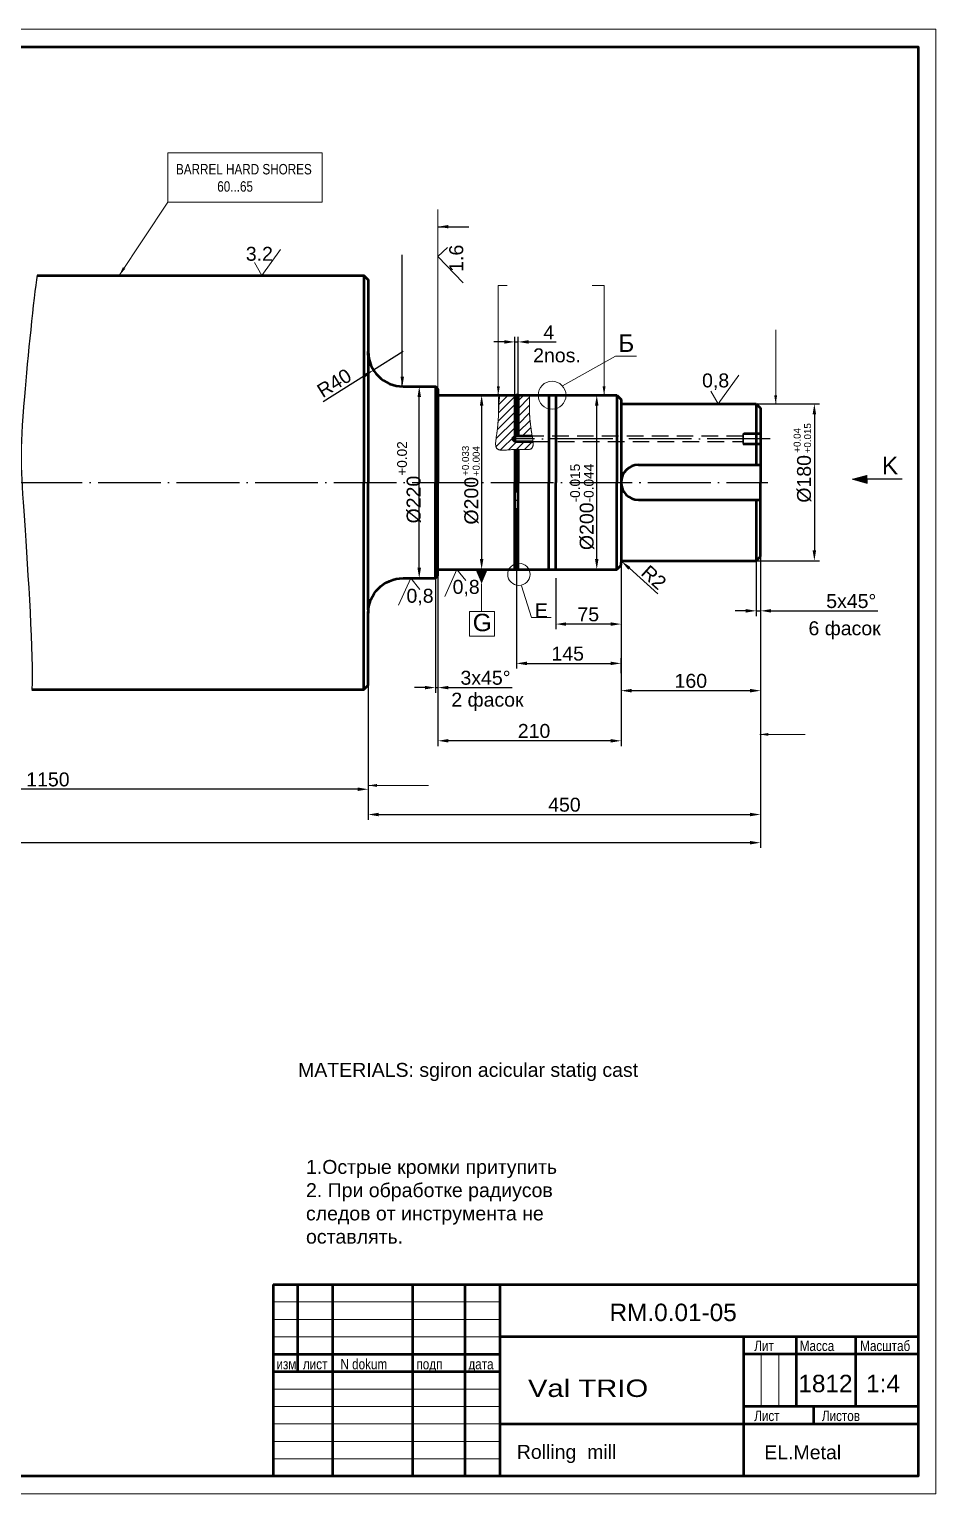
# Model space of a CAD drawing. Header units: millimetres. Extents: x -954 to 34898, y -2134 to 12006.
# Drawn here: x 18038 to 19078, y 483 to 2163 of the extents above; entities that cross this region are included whole.
import ezdxf

# ---------------------------------------------------------------- set-up
doc = ezdxf.new("R2010")
doc.units = ezdxf.units.MM
doc.header["$LTSCALE"] = 3
doc.linetypes.add('ACAD_ISO04W100', pattern=[30, 24, -3, 0, -3])
doc.linetypes.add('DASHED2', pattern=[9.525, 6.35, -3.175])
for name, color, linetype, lineweight in [('контурная', 7, 'Continuous', 50), ('невидимые', 7, 'DASHED2', 25), ('осевые', 1, 'ACAD_ISO04W100', 25), ('размерные', 7, 'Continuous', 25), ('тонкая', 7, 'Continuous', 20), ('тонкий', 7, 'Continuous', 20)]:
    doc.layers.add(name, color=color, linetype=linetype, lineweight=lineweight)
doc.styles.add('s2v4', font='arial.ttf', dxfattribs={"height": 8})
doc.styles.add('s3v4', font='arial.ttf', dxfattribs={"width": 0.8, "height": 12})
doc.styles.add('s4v4', font='arial.ttf', dxfattribs={"height": 16})
doc.styles.add('s5v4', font='arial.ttf', dxfattribs={"height": 20})
doc.styles.add('s7v4', font='arial.ttf', dxfattribs={"width": 1.2, "height": 28})
doc.styles.get("Standard").update_dxf_attribs({"font": 'arial.ttf'})
doc.dimstyles.new('s3v4', dxfattribs={"dimtxt": 12, "dimasz": 10, "dimexe": 6, "dimexo": 0, "dimgap": 3, "dimtad": 1, "dimtxsty": 's3v4', "dimcen": 2, "dimclrd": 256, "dimclre": 256, "dimclrt": 256, "dimadec": 0, "dimazin": 0, "dimtfac": 1, "dimtmove": 0, "dimatfit": 3, "dimfxl": 1, "dimlwd": -1, "dimlwe": -1, "dimarcsym": 0})
doc.dimstyles.new('s4v4', dxfattribs={"dimtxt": 16, "dimasz": 12, "dimexe": 6, "dimexo": 0, "dimgap": 3, "dimtad": 1, "dimtxsty": 'Standard', "dimcen": 2.5, "dimadec": 0, "dimazin": 0, "dimtfac": 1, "dimtmove": 0, "dimatfit": 3, "dimfxl": 1, "dimarcsym": 0})

# ---------------------------------------------------------------- blocks, each defined once
blk = doc.blocks.new('*D1406')
at = {"layer": 'Defpoints', "color": 0, "transparency": 16777216}
for p in [(17753.2, 1413.5), (18427.2, 1413.5), (17753.2, 1290.8)]:
    blk.add_point(p, dxfattribs=at)
at = {"layer": 'размерные', "color": 0, "lineweight": -2, "transparency": 16777216}
for p, q in [((17753.2, 1413.5), (17753.2, 1284.8)), ((18427.2, 1413.5), (18427.2, 1284.8)), ((18415.2, 1290.8), (17765.2, 1290.8))]:
    blk.add_line(p, q, dxfattribs=at)
at = {"layer": 'размерные', "color": 0, "transparency": 16777216}
for points in [[(17765.2, 1292.8), (17765.2, 1288.8), (17753.2, 1290.8)], [(18415.2, 1292.8), (18415.2, 1288.8), (18427.2, 1290.8)]]:
    blk.add_solid(points, dxfattribs=at)
at = {"layer": 'размерные', "color": 0, "transparency": 16777216, "insert": (18059.8, 1302), "char_height": 16, "attachment_point": 5}
blk.add_mtext('1150', dxfattribs=at)
blk = doc.blocks.new('*D1407')
at = {"layer": 'Defpoints', "color": 0, "transparency": 16777216}
for p in [(17303.2, 1557.9), (18877.2, 1489.5), (17303.2, 1229.5)]:
    blk.add_point(p, dxfattribs=at)
at = {"layer": 'размерные', "color": 0, "lineweight": -2, "transparency": 16777216}
for p, q in [((17303.2, 1557.9), (17303.2, 1223.5)), ((18877.2, 1489.5), (18877.2, 1223.5)), ((18865.2, 1229.5), (17315.2, 1229.5))]:
    blk.add_line(p, q, dxfattribs=at)
at = {"layer": 'размерные', "color": 0, "transparency": 16777216}
for points in [[(17315.2, 1231.5), (17315.2, 1227.5), (17303.2, 1229.5)], [(18865.2, 1231.5), (18865.2, 1227.5), (18877.2, 1229.5)]]:
    blk.add_solid(points, dxfattribs=at)
at = {"layer": 'размерные', "color": 0, "transparency": 16777216, "insert": (17961.8, 1240.6), "char_height": 16, "attachment_point": 5}
blk.add_mtext('2050', dxfattribs=at)
blk = doc.blocks.new('*D1408')
at = {"layer": 'Defpoints', "color": 0, "transparency": 16777216}
for p in [(18574.7, 1742.9), (18557.3, 1542.9), (18579.4, 1542.9)]:
    blk.add_point(p, dxfattribs=at)
at = {"layer": 'размерные', "color": 0, "lineweight": -2, "transparency": 16777216}
for p, q in [((18574.7, 1742.9), (18551.3, 1742.9)), ((18557.3, 1730.9), (18557.3, 1554.9)), ((18579.4, 1542.9), (18551.3, 1542.9))]:
    blk.add_line(p, q, dxfattribs=at)
at = {"layer": 'размерные', "color": 0, "transparency": 16777216}
for points in [[(18555.3, 1730.9), (18559.3, 1730.9), (18557.3, 1742.9)], [(18555.3, 1554.9), (18559.3, 1554.9), (18557.3, 1542.9)]]:
    blk.add_solid(points, dxfattribs=at)
at = {"layer": 'размерные', "color": 0, "transparency": 16777216, "insert": (18545.7, 1621.8), "char_height": 16, "attachment_point": 5, "rotation": 90}
blk.add_mtext('%%c200', dxfattribs=at)
blk = doc.blocks.new('*D1417')
at = {"layer": 'Defpoints', "color": 0, "transparency": 16777216}
for p in [(18599.2, 1804), (18595.2, 1742.9), (18599.2, 1742.9)]:
    blk.add_point(p, dxfattribs=at)
at = {"layer": 'размерные', "color": 0, "lineweight": -2, "transparency": 16777216}
for p, q in [((18583.2, 1804), (18571.2, 1804)), ((18595.2, 1742.9), (18595.2, 1810)), ((18595.2, 1804), (18599.2, 1804)), ((18599.2, 1742.9), (18599.2, 1810)), ((18611.2, 1804), (18642.8, 1804))]:
    blk.add_line(p, q, dxfattribs=at)
at = {"layer": 'размерные', "color": 0, "transparency": 16777216}
for points in [[(18583.2, 1806), (18583.2, 1802), (18595.2, 1804)], [(18611.2, 1806), (18611.2, 1802), (18599.2, 1804)]]:
    blk.add_solid(points, dxfattribs=at)
at = {"layer": 'размерные', "color": 0, "transparency": 16777216, "insert": (18634.3, 1815), "char_height": 16, "attachment_point": 5}
blk.add_mtext('4', dxfattribs=at)
blk = doc.blocks.new('*D1409')
at = {"layer": 'Defpoints', "color": 0, "transparency": 16777216}
for p in [(18867.7, 1732.9), (18859.2, 1552.9), (18938.9, 1552.9)]:
    blk.add_point(p, dxfattribs=at)
at = {"layer": 'размерные', "color": 0, "lineweight": -2, "transparency": 16777216}
for p, q in [((18867.7, 1732.9), (18944.9, 1732.9)), ((18938.9, 1720.9), (18938.9, 1564.9)), ((18859.2, 1552.9), (18944.9, 1552.9))]:
    blk.add_line(p, q, dxfattribs=at)
at = {"layer": 'размерные', "color": 0, "transparency": 16777216}
for points in [[(18936.9, 1720.9), (18940.9, 1720.9), (18938.9, 1732.9)], [(18936.9, 1564.9), (18940.9, 1564.9), (18938.9, 1552.9)]]:
    blk.add_solid(points, dxfattribs=at)
at = {"layer": 'размерные', "color": 0, "transparency": 16777216, "insert": (18927.3, 1646.9), "char_height": 16, "attachment_point": 5, "rotation": 90}
blk.add_mtext('%%c180', dxfattribs=at)
blk = doc.blocks.new('*D1418')
at = {"layer": 'Defpoints', "color": 0, "transparency": 16777216}
for p in [(18872.2, 1551.7), (18877.2, 1557.9), (18877.2, 1495.5)]:
    blk.add_point(p, dxfattribs=at)
at = {"layer": 'размерные', "color": 0, "lineweight": -2, "transparency": 16777216}
for p, q in [((18872.2, 1551.7), (18872.2, 1489.5)), ((18877.2, 1557.9), (18877.2, 1489.5)), ((18860.2, 1495.5), (18848.2, 1495.5)), ((18872.2, 1495.5), (18877.2, 1495.5)), ((18889.2, 1495.5), (19011.7, 1495.5))]:
    blk.add_line(p, q, dxfattribs=at)
at = {"layer": 'размерные', "color": 0, "transparency": 16777216}
for points in [[(18860.2, 1497.5), (18860.2, 1493.5), (18872.2, 1495.5)], [(18889.2, 1497.5), (18889.2, 1493.5), (18877.2, 1495.5)]]:
    blk.add_solid(points, dxfattribs=at)
at = {"layer": 'размерные', "color": 0, "transparency": 16777216, "insert": (18981.2, 1506.6), "char_height": 16, "attachment_point": 5}
blk.add_mtext('5x45°', dxfattribs=at)
blk = doc.blocks.new('*D1410')
at = {"layer": 'Defpoints', "color": 0, "transparency": 16777216}
for p in [(18717.2, 1547.9), (18642.2, 1532.9), (18642.2, 1480.3)]:
    blk.add_point(p, dxfattribs=at)
at = {"layer": 'размерные', "color": 0, "lineweight": -2, "transparency": 16777216}
for p, q in [((18717.2, 1547.9), (18717.2, 1474.3)), ((18642.2, 1532.9), (18642.2, 1474.3)), ((18705.2, 1480.3), (18654.2, 1480.3))]:
    blk.add_line(p, q, dxfattribs=at)
at = {"layer": 'размерные', "color": 0, "transparency": 16777216}
for points in [[(18654.2, 1482.3), (18654.2, 1478.3), (18642.2, 1480.3)], [(18705.2, 1482.3), (18705.2, 1478.3), (18717.2, 1480.3)]]:
    blk.add_solid(points, dxfattribs=at)
at = {"layer": 'размерные', "color": 0, "transparency": 16777216, "insert": (18679.6, 1491.4), "char_height": 16, "attachment_point": 5}
blk.add_mtext('75', dxfattribs=at)
blk = doc.blocks.new('*D1411')
at = {"layer": 'Defpoints', "color": 0, "transparency": 16777216}
for p in [(18717.2, 1476.8), (18877.2, 1457.2), (18717.2, 1403.9)]:
    blk.add_point(p, dxfattribs=at)
at = {"layer": 'размерные', "color": 0, "lineweight": -2, "transparency": 16777216}
for p, q in [((18717.2, 1476.8), (18717.2, 1397.9)), ((18877.2, 1457.2), (18877.2, 1397.9)), ((18865.2, 1403.9), (18729.2, 1403.9))]:
    blk.add_line(p, q, dxfattribs=at)
at = {"layer": 'размерные', "color": 0, "transparency": 16777216}
for points in [[(18729.2, 1405.9), (18729.2, 1401.9), (18717.2, 1403.9)], [(18865.2, 1405.9), (18865.2, 1401.9), (18877.2, 1403.9)]]:
    blk.add_solid(points, dxfattribs=at)
at = {"layer": 'размерные', "color": 0, "transparency": 16777216, "insert": (18797.2, 1415.1), "char_height": 16, "attachment_point": 5}
blk.add_mtext('160', dxfattribs=at)
blk = doc.blocks.new('*D1420')
at = {"layer": 'Defpoints', "color": 0, "transparency": 16777216}
for p in [(18717.8, 1552.3), (18719.3, 1550.9)]:
    blk.add_point(p, dxfattribs=at)
at = {"layer": 'размерные', "color": 0, "lineweight": -2, "transparency": 16777216}
blk.add_line((18759.2, 1515.1), (18726.7, 1544.3), dxfattribs=at)
at = {"layer": 'размерные', "color": 0, "transparency": 16777216}
blk.add_solid([(18728, 1545.7), (18725.4, 1542.8), (18717.8, 1552.3)], dxfattribs=at)
at = {"layer": 'размерные', "color": 0, "transparency": 16777216, "insert": (18754.8, 1533.9), "char_height": 16, "attachment_point": 5, "rotation": 318.0499}
blk.add_mtext('R2', dxfattribs=at)
blk = doc.blocks.new('*D1427')
at = {"layer": 'Defpoints', "color": 0, "transparency": 16777216}
for p in [(18507.2, 1425.7), (18717.2, 1403.9), (18507.2, 1346.4)]:
    blk.add_point(p, dxfattribs=at)
at = {"layer": 'размерные', "color": 0, "lineweight": -2, "transparency": 16777216}
for p, q in [((18507.2, 1425.7), (18507.2, 1340.4)), ((18717.2, 1403.9), (18717.2, 1340.4)), ((18705.2, 1346.4), (18519.2, 1346.4))]:
    blk.add_line(p, q, dxfattribs=at)
at = {"layer": 'размерные', "color": 0, "transparency": 16777216}
for points in [[(18519.2, 1348.4), (18519.2, 1344.4), (18507.2, 1346.4)], [(18705.2, 1348.4), (18705.2, 1344.4), (18717.2, 1346.4)]]:
    blk.add_solid(points, dxfattribs=at)
at = {"layer": 'размерные', "color": 0, "transparency": 16777216, "insert": (18617.4, 1357.6), "char_height": 16, "attachment_point": 5}
blk.add_mtext('210', dxfattribs=at)
blk = doc.blocks.new('*D1428')
at = {"layer": 'Defpoints', "color": 0, "transparency": 16777216}
for p in [(18504.2, 1532.9), (18507.2, 1535.9), (18504.2, 1407.4)]:
    blk.add_point(p, dxfattribs=at)
at = {"layer": 'размерные', "color": 0, "lineweight": -2, "transparency": 16777216}
for p, q in [((18504.2, 1532.9), (18504.2, 1401.4)), ((18507.2, 1535.9), (18507.2, 1401.4)), ((18492.2, 1407.4), (18480.2, 1407.4)), ((18504.2, 1407.4), (18507.2, 1407.4)), ((18519.2, 1407.4), (18592.2, 1407.4))]:
    blk.add_line(p, q, dxfattribs=at)
at = {"layer": 'размерные', "color": 0, "transparency": 16777216}
for points in [[(18492.2, 1409.4), (18492.2, 1405.4), (18504.2, 1407.4)], [(18519.2, 1409.4), (18519.2, 1405.4), (18507.2, 1407.4)]]:
    blk.add_solid(points, dxfattribs=at)
at = {"layer": 'размерные', "color": 0, "transparency": 16777216, "insert": (18561.7, 1418.6), "char_height": 16, "attachment_point": 5}
blk.add_mtext('3x45%%D', dxfattribs=at)
blk = doc.blocks.new('*D1429')
at = {"layer": 'Defpoints', "color": 0, "transparency": 16777216}
for p in [(18427.2, 1284.8), (18877.2, 1284.8), (18877.2, 1261.8)]:
    blk.add_point(p, dxfattribs=at)
at = {"layer": 'размерные', "color": 0, "lineweight": -2, "transparency": 16777216}
for p, q in [((18427.2, 1284.8), (18427.2, 1255.8)), ((18877.2, 1284.8), (18877.2, 1255.8)), ((18439.2, 1261.8), (18865.2, 1261.8))]:
    blk.add_line(p, q, dxfattribs=at)
at = {"layer": 'размерные', "color": 0, "transparency": 16777216}
for points in [[(18439.2, 1263.8), (18439.2, 1259.8), (18427.2, 1261.8)], [(18865.2, 1263.8), (18865.2, 1259.8), (18877.2, 1261.8)]]:
    blk.add_solid(points, dxfattribs=at)
at = {"layer": 'размерные', "color": 0, "transparency": 16777216, "insert": (18652.2, 1273), "char_height": 16, "attachment_point": 5}
blk.add_mtext('450', dxfattribs=at)
blk = doc.blocks.new('*D1430')
at = {"layer": 'Defpoints', "color": 0, "transparency": 16777216}
for p in [(18467.2, 1792.9), (18433.2, 1771.7)]:
    blk.add_point(p, dxfattribs=at)
at = {"layer": 'размерные', "color": 0, "lineweight": -2, "transparency": 16777216}
for p, q in [((18467.2, 1792.9), (18433.2, 1771.7)), ((18375.4, 1735.7), (18423, 1765.4))]:
    blk.add_line(p, q, dxfattribs=at)
at = {"layer": 'размерные', "color": 0, "transparency": 16777216}
blk.add_solid([(18422, 1767.1), (18424.1, 1763.7), (18433.2, 1771.7)], dxfattribs=at)
at = {"layer": 'размерные', "color": 0, "transparency": 16777216, "insert": (18388.2, 1756.8), "char_height": 16, "attachment_point": 5, "rotation": 31.9116}
blk.add_mtext('R40', dxfattribs=at)
blk = doc.blocks.new('*D1441')
at = {"layer": 'Defpoints', "color": 0, "transparency": 16777216}
for p in [(18689.3, 1742.9), (18695, 1742.9), (18695, 1542.9)]:
    blk.add_point(p, dxfattribs=at)
at = {"layer": 'размерные', "color": 0, "lineweight": -2, "transparency": 16777216}
for p, q in [((18695, 1742.9), (18683.3, 1742.9)), ((18689.3, 1554.9), (18689.3, 1730.9)), ((18695, 1542.9), (18683.3, 1542.9))]:
    blk.add_line(p, q, dxfattribs=at)
at = {"layer": 'размерные', "color": 0, "transparency": 16777216}
for points in [[(18687.3, 1730.9), (18691.3, 1730.9), (18689.3, 1742.9)], [(18687.3, 1554.9), (18691.3, 1554.9), (18689.3, 1542.9)]]:
    blk.add_solid(points, dxfattribs=at)
at = {"layer": 'размерные', "color": 0, "transparency": 16777216, "insert": (18672.6, 1614.7), "char_height": 16, "attachment_point": 5, "rotation": 90}
blk.add_mtext('%%C200{\\H0.7x;\\S-0.015^ -0.044;}', dxfattribs=at)
blk = doc.blocks.new('*D1444')
at = {"layer": 'Defpoints', "color": 0, "transparency": 16777216}
for p in [(18485.7, 1752.9), (18485.7, 1752.9), (18485.7, 1532.9)]:
    blk.add_point(p, dxfattribs=at)
at = {"layer": 'размерные', "color": 0, "lineweight": -2, "transparency": 16777216}
for p, q in [((18485.7, 1752.9), (18479.7, 1752.9)), ((18485.7, 1544.9), (18485.7, 1740.9)), ((18485.7, 1532.9), (18479.7, 1532.9))]:
    blk.add_line(p, q, dxfattribs=at)
at = {"layer": 'размерные', "color": 0, "transparency": 16777216}
for points in [[(18483.7, 1740.9), (18487.7, 1740.9), (18485.7, 1752.9)], [(18483.7, 1544.9), (18487.7, 1544.9), (18485.7, 1532.9)]]:
    blk.add_solid(points, dxfattribs=at)
at = {"layer": 'размерные', "color": 0, "transparency": 16777216, "insert": (18474.1, 1642.9), "char_height": 16, "attachment_point": 5, "rotation": 90}
blk.add_mtext('%%C220{\\H0.7x;\\S+0.02^ ;}', dxfattribs=at)
blk = doc.blocks.new('*D1445')
at = {"layer": 'Defpoints', "color": 0, "transparency": 16777216}
for p in [(18597.2, 1541.3), (18717.2, 1435.2), (18717.2, 1423.9)]:
    blk.add_point(p, dxfattribs=at)
at = {"layer": 'размерные', "color": 0, "lineweight": -2, "transparency": 16777216}
for p, q in [((18597.2, 1541.3), (18597.2, 1429.2)), ((18609.2, 1435.2), (18705.2, 1435.2)), ((18717.2, 1423.9), (18717.2, 1441.2))]:
    blk.add_line(p, q, dxfattribs=at)
at = {"layer": 'размерные', "color": 0, "transparency": 16777216}
for points in [[(18609.2, 1437.2), (18609.2, 1433.2), (18597.2, 1435.2)], [(18705.2, 1437.2), (18705.2, 1433.2), (18717.2, 1435.2)]]:
    blk.add_solid(points, dxfattribs=at)
at = {"layer": 'размерные', "color": 0, "transparency": 16777216, "insert": (18656, 1446.3), "char_height": 16, "attachment_point": 5}
blk.add_mtext('145', dxfattribs=at)

msp = doc.modelspace()

# ---------------------------------------------------------------- hatches: boundary and pattern name
at = {"layer": 'размерные'}
h = msp.add_hatch(color=256, dxfattribs=at)
h.paths.add_polyline_path([(18982.167, 1646.797), (18999.554, 1646.797), (18999.554, 1651.456)])
h.paths.add_polyline_path([(18999.554, 1642.139), (18999.554, 1646.797), (18982.167, 1646.797)])
at = {"layer": 'тонкая'}
h = msp.add_hatch(dxfattribs=at)
h.set_pattern_fill('ANSI31', color=256, scale=2, style=0)
h.set_pattern_definition([(45, (12400.9534, 3728.1066), (-4.490128, 4.490128), [])])
h.paths.add_polyline_path([(18595.189, 1742.86), (18578.018, 1742.86), (18576.351, 1715.334), (18573.635, 1691.469), (18573.908, 1683.252), (18579.741, 1679.85), (18595.189, 1680.681), (18612.295, 1680.681), (18615.26, 1682.457), (18615.26, 1689.86), (18595.189, 1689.86), (18592.189, 1692.86), (18595.189, 1695.86)])
h.paths.add_polyline_path([(18612.068, 1730.325), (18612.298, 1741.489), (18613.775, 1742.86), (18612.173, 1742.86), (18599.189, 1742.86), (18599.189, 1695.86), (18614.829, 1695.86), (18614.456, 1701.04), (18613.186, 1709.534), (18612.518, 1716.494)], flags=17)
h = msp.add_hatch(color=256, dxfattribs=at)
h.paths.add_polyline_path([(18557.226, 1543.014), (18550.226, 1543.014), (18557.226, 1526.586)])
h.paths.add_polyline_path([(18564.226, 1543.014), (18557.226, 1543.014), (18557.226, 1526.586)])

# ---------------------------------------------------------------- linework, layer by layer
at = {"layer": 'контурная'}
for p, q in [((18422.189, 1880.36), (18422.189, 1642.86)), ((18427.189, 1788.965), (18427.189, 1642.86)), ((18504.189, 1752.86), (18504.189, 1642.86)), ((18507.189, 1742.86), (18712.189, 1742.86)), ((18595.189, 1742.86), (18595.189, 1689.86)), ((18599.189, 1742.86), (18599.189, 1695.86)), ((18642.189, 1742.86), (18642.189, 1642.86)), ((18712.189, 1742.86), (18717.189, 1737.86)), ((18712.189, 1742.86), (18712.189, 1642.86)), ((18717.189, 1737.86), (18717.189, 1734.86)), ((18717.189, 1734.86), (18717.189, 1550.86)), ((18719.189, 1732.86), (18872.186, 1732.86)), ((18872.186, 1732.86), (18877.186, 1727.86)), ((18872.186, 1732.86), (18872.186, 1662.86)), ((18877.186, 1727.86), (18877.186, 1642.86)), ((18595.189, 1695.86), (18592.189, 1692.86)), ((18592.189, 1692.86), (18595.189, 1689.86)), ((18615.352, 1695.86), (18595.189, 1695.86)), ((18595.189, 1689.86), (18616.229, 1689.86)), ((18595.189, 1680.681), (18595.189, 1642.86)), ((18599.189, 1680.792), (18599.189, 1642.86)), ((18737.189, 1662.86), (18872.186, 1662.86)), ((18872.186, 1662.86), (18877.186, 1662.86)), ((18422.189, 1405.36), (18422.189, 1642.86)), ((18427.189, 1496.756), (18427.189, 1642.86)), ((18504.189, 1532.86), (18504.189, 1642.86)), ((18595.189, 1542.86), (18595.189, 1642.86)), ((18599.189, 1542.86), (18599.189, 1642.86)), ((18642.189, 1542.86), (18642.189, 1642.86)), ((18712.189, 1542.86), (18712.189, 1642.86)), ((18877.186, 1557.86), (18877.186, 1642.86)), ((18737.189, 1622.86), (18877.186, 1622.86)), ((18872.186, 1622.86), (18872.186, 1552.86)), ((18712.189, 1542.86), (18717.189, 1547.86)), ((18717.189, 1547.86), (18717.189, 1550.86)), ((18719.189, 1552.86), (18872.186, 1552.86)), ((18872.186, 1552.86), (18877.186, 1557.86)), ((18507.189, 1542.86), (18712.189, 1542.86)), ((18318.068, 722.652), (18318.068, 502.652)), ((18346.068, 722.652), (18346.068, 622.652)), ((18386.068, 722.652), (18386.068, 502.652)), ((18478.068, 722.652), (18478.068, 502.652)), ((18318.068, 642.652), (18578.068, 642.652)), ((18578.068, 642.652), (18578.068, 622.652)), ((18578.068, 622.652), (18318.068, 622.652)), ((18938.068, 582.652), (18938.068, 572.652)), ((18938.068, 572.652), (18938.068, 562.652))]:
    msp.add_line(p, q, dxfattribs=at)
msp.add_lwpolyline([(16782.068, 2142.652), (19058.068, 2142.652), (19058.068, 502.652), (16782.068, 502.652), (16782.068, 2142.652)], close=True, dxfattribs=at)
for points in [[(18047.523, 1880.36), (18383.573, 1880.36)], [(18427.189, 1788.965), (18427.189, 1792.86)], [(18634.189, 1742.86), (18634.189, 1642.86)], [(18634.189, 1542.86), (18634.189, 1642.86)], [(18427.189, 1496.756), (18427.189, 1492.86)], [(18318.068, 722.652), (19058.068, 722.652), (19058.068, 662.652), (18578.068, 662.652)], [(18538.068, 722.652), (18538.068, 502.652)], [(18578.068, 722.652), (18578.068, 502.652)], [(18858.068, 502.652), (18858.068, 662.652)], [(18918.068, 662.652), (18918.068, 582.652)], [(18986.068, 662.652), (18986.068, 582.652)], [(19058.068, 642.652), (18858.068, 642.652)], [(19058.068, 582.652), (18858.068, 582.652)], [(18578.068, 562.652), (19058.068, 562.652)]]:
    msp.add_lwpolyline(points, dxfattribs=at)
for points in [[(18383.573, 1880.36), (18422.189, 1880.36), (18427.189, 1875.36), (18427.189, 1792.86, 0.41421356), (18467.189, 1752.86), (18504.189, 1752.86), (18507.189, 1749.86), (18507.189, 1642.86)], [(18041.373, 1405.36), (18422.189, 1405.36), (18427.189, 1410.36), (18427.189, 1492.86, -0.41421356), (18467.189, 1532.86), (18504.189, 1532.86), (18507.189, 1535.86), (18507.189, 1642.86)]]:
    msp.add_lwpolyline(points, format="xyb", dxfattribs=at)
for centre, radius, start, end in [((18719.189, 1734.86), 2, 180, 270), ((18737.189, 1642.86), 20, 90, 270), ((18719.189, 1550.86), 2, 90, 180)]:
    msp.add_arc(centre, radius, start, end, dxfattribs=at)
at = {"layer": 'невидимые'}
for p, q in [((18877.186, 1699.36), (18857.186, 1699.36)), ((18857.186, 1699.36), (18857.186, 1686.36)), ((18857.186, 1687.36), (18857.186, 1698.36)), ((18857.186, 1698.36), (18877.186, 1698.36)), ((18595.189, 1695.86), (18592.189, 1692.86)), ((18592.189, 1692.86), (18595.189, 1692.86)), ((18599.189, 1695.86), (18595.189, 1695.86)), ((18857.186, 1695.86), (18615.352, 1695.86)), ((18616.229, 1689.86), (18857.186, 1689.86)), ((18857.186, 1692.86), (18857.186, 1695.86)), ((18877.186, 1687.36), (18857.186, 1687.36)), ((18857.186, 1686.36), (18877.186, 1686.36)), ((18877.186, 1686.36), (18877.186, 1687.36))]:
    msp.add_line(p, q, dxfattribs=at)
at = {"layer": 'осевые'}
for p, q in [((18597.189, 1744.308), (18597.189, 1695.86)), ((18888.11, 1692.86), (18595.189, 1692.86)), ((18597.189, 1680.765), (18597.189, 1642.86)), ((18027.209, 1642.86), (18885.671, 1642.86)), ((18597.189, 1541.268), (18597.189, 1642.86))]:
    msp.add_line(p, q, dxfattribs=at)
at = {"layer": 'размерные'}
msp.add_line((18999.554, 1646.797), (19039.554, 1646.797), dxfattribs=at)
msp.add_lwpolyline([(18982.167, 1646.797), (18999.554, 1642.139), (18999.554, 1646.797)], dxfattribs=at)
msp.add_open_spline([(18047.548, 1880.521), (18043.448, 1854.609), (18026.206, 1682.697), (18029.946, 1647.935), (18043.262, 1441.295), (18041.373, 1405.36)], degree=3, knots=[45.93981491, 45.93981491, 45.93981491, 45.93981491, 140.11538146, 282.38183768, 416.18450576, 416.18450576, 416.18450576, 416.18450576], dxfattribs=at)
at = {"layer": 'тонкая'}
for p, q in [((18507.189, 1749.86), (18507.189, 1955.903)), ((18576.351, 1868.864), (18586.669, 1868.864)), ((18478.356, 722.652), (19050.911, 722.652))]:
    msp.add_line(p, q, dxfattribs=at)
for points in [[(16702.068, 2162.652), (19078.068, 2162.652), (19078.068, 482.652), (16702.068, 482.652), (16702.068, 2162.652)], [(18326.463, 1910.144), (18305.223, 1880.36), (18296.768, 1895.004)], [(18535.962, 1871.77), (18507.189, 1901.844), (18518.283, 1912.458)], [(18734.958, 1787.806), (18710.639, 1787.806), (18650.05, 1753.46)], [(18852.243, 1765.861), (18828.685, 1732.86), (18820.157, 1747.632)], [(18476.038, 1532.86), (18462.06, 1501.848)], [(18476.038, 1532.86), (18486.402, 1519.894)], [(18528.951, 1543.079), (18514.973, 1512.067)], [(18528.678, 1543.079), (18539.041, 1530.113)], [(18557.228, 1526.643), (18557.228, 1494.793)], [(18637.115, 1487.952), (18614.403, 1487.952), (18602.92, 1524.139)], [(18318.068, 722.652), (18318.068, 702.652), (18578.068, 702.652), (18578.068, 682.652), (18318.068, 682.652), (18318.068, 662.652), (19058.068, 662.652), (18858.068, 662.652), (18858.068, 502.652), (18858.068, 562.652), (19058.068, 562.652), (19058.068, 582.652), (18858.068, 582.652), (18858.068, 642.652), (19058.068, 642.652), (19058.068, 662.652), (18986.068, 662.652), (18986.068, 582.652), (18918.068, 582.652), (18918.068, 662.652), (18918.068, 642.652), (18898.068, 642.652), (18898.068, 582.652), (18878.068, 582.652), (18878.068, 642.652), (18878.068, 582.652), (18938.068, 582.652), (18938.068, 562.652)], [(19058.068, 502.652), (19058.068, 722.652), (18318.068, 722.652), (18318.068, 502.652), (18318.068, 722.652), (18346.068, 722.652), (18346.068, 622.652), (18318.068, 622.652), (18578.068, 622.652), (18578.068, 722.652), (18578.068, 502.652), (18538.068, 502.652), (18538.068, 722.652), (18478.068, 722.652), (18478.068, 502.652), (18386.068, 502.652), (18386.068, 722.652)], [(18318.068, 662.652), (18318.068, 642.652), (18578.068, 642.652), (18578.068, 602.652), (18318.068, 602.652), (18318.068, 582.652), (18578.068, 582.652), (18578.068, 562.652), (18318.068, 562.652), (18318.068, 542.652), (18578.068, 542.652), (18578.068, 522.652), (18318.068, 522.652), (18318.068, 562.652), (18858.068, 562.652)]]:
    msp.add_lwpolyline(points, dxfattribs=at)
for points in [[(18197.307, 2021.089), (18374.28, 2021.089), (18374.28, 1964.414), (18197.307, 1964.414)], [(18543.359, 1494.793), (18571.893, 1494.793), (18571.893, 1466.259), (18543.359, 1466.259)]]:
    msp.add_lwpolyline(points, close=True, dxfattribs=at)
for centre, radius in [((18638.065, 1742.86), 16), ((18600.026, 1537.359), 12.806)]:
    msp.add_circle(centre, radius, dxfattribs=at)
for points, knots in [([(18578.301, 1742.86), (18576.69, 1736.863), (18577.42, 1701.345), (18567.762, 1675.569), (18595.719, 1682.19), (18622.302, 1677.928), (18611.264, 1701.67), (18612.047, 1737.566), (18612.173, 1742.86)], [11.45164672, 11.45164672, 11.45164672, 11.45164672, 32.96282902, 62.06870472, 85.27495539, 98.82611463, 131.72840915, 150.56388278, 150.56388278, 150.56388278, 150.56388278]), ([(18576.421, 1741.488), (18576.441, 1741.039), (18576.461, 1740.559), (18576.519, 1739.031), (18576.554, 1737.897), (18576.643, 1734.217), (18576.681, 1731.396), (18576.671, 1726.005), (18576.64, 1723.499), (18576.51, 1718.725), (18576.419, 1716.461), (18576.181, 1712.342), (18576.043, 1710.475), (18575.704, 1706.904), (18575.508, 1705.196), (18575.094, 1701.935), (18574.875, 1700.382), (18574.238, 1695.964), (18573.836, 1693.338), (18573.47, 1689.956), (18573.388, 1688.941), (18573.285, 1685.92), (18573.456, 1684.235), (18574.167, 1682.651), (18574.32, 1682.377), (18574.606, 1681.967), (18574.726, 1681.817), (18574.992, 1681.528), (18575.135, 1681.391), (18575.413, 1681.16), (18575.544, 1681.064), (18575.831, 1680.877), (18575.984, 1680.788), (18576.456, 1680.546), (18576.799, 1680.411), (18577.476, 1680.204), (18577.801, 1680.125), (18578.475, 1679.994), (18578.828, 1679.942), (18579.736, 1679.842), (18580.311, 1679.806), (18581.511, 1679.773), (18582.139, 1679.776), (18584.103, 1679.83), (18585.51, 1679.925), (18588.459, 1680.161), (18590, 1680.302), (18592.979, 1680.544), (18594.413, 1680.647), (18597.094, 1680.772), (18598.341, 1680.802), (18600.81, 1680.775), (18602.031, 1680.722), (18604.913, 1680.57), (18606.536, 1680.462), (18608.705, 1680.405), (18609.369, 1680.402), (18610.431, 1680.44), (18610.853, 1680.469), (18611.975, 1680.595), (18612.61, 1680.727), (18613.515, 1681.056), (18613.83, 1681.209), (18614.332, 1681.526), (18614.527, 1681.674), (18614.883, 1681.999), (18615.049, 1682.18), (18615.567, 1682.853), (18615.84, 1683.427), (18616.128, 1684.428), (18616.205, 1684.796), (18616.318, 1685.569), (18616.353, 1685.977), (18616.414, 1687.445), (18616.357, 1688.604), (18616.096, 1691.172), (18615.893, 1692.576), (18615.4, 1695.624), (18615.11, 1697.264), (18614.076, 1703.204), (18613.264, 1708.037), (18612.264, 1718.832), (18612.083, 1724.822), (18612.056, 1734.68), (18612.164, 1738.73), (18612.298, 1741.489)], [12.94464311, 12.94464311, 12.94464311, 12.94464311, 14.28361792, 14.28361792, 16.96156753, 16.96156753, 22.31746676, 22.31746676, 26.5904819, 26.5904819, 30.40264499, 30.40264499, 33.69861075, 33.69861075, 36.99457651, 36.99457651, 40.29054227, 40.29054227, 46.88247378, 46.88247378, 50.03651028, 50.03651028, 57.01282173, 57.01282173, 58.60257966, 58.60257966, 59.62329336, 59.62329336, 60.64400707, 60.64400707, 61.49991455, 61.49991455, 62.35582203, 62.35582203, 64.06763699, 64.06763699, 65.45271417, 65.45271417, 66.83779135, 66.83779135, 68.84743501, 68.84743501, 70.85707867, 70.85707867, 74.87636598, 74.87636598, 78.89565329, 78.89565329, 82.48714532, 82.48714532, 85.59960913, 85.59960913, 88.71207293, 88.71207293, 93.18580396, 93.18580396, 95.29141282, 95.29141282, 96.80027942, 96.80027942, 99.48768191, 99.48768191, 101.19667419, 101.19667419, 102.46945224, 102.46945224, 103.7422303, 103.7422303, 106.95117581, 106.95117581, 108.61041893, 108.61041893, 110.26966206, 110.26966206, 114.22367457, 114.22367457, 118.17768707, 118.17768707, 122.13169958, 122.13169958, 131.577061, 131.577061, 141.02242242, 141.02242242, 149.1071446, 149.1071446, 149.1071446, 149.1071446])]:
    msp.add_open_spline(points, degree=3, knots=knots, dxfattribs=at)
at = {"layer": 'тонкий'}
msp.add_lwpolyline([(18318.068, 502.652), (19058.068, 502.652)], dxfattribs=at)

# ---------------------------------------------------------------- texts
at = {"layer": 'контурная'}
for s, height, style, p in [('K', 20, 's5v4', (19016.301, 1652.243)), ('E', 16, 's4v4', (18618.3, 1487.952)), ('EL.Metal', 16, 's4v4', (18881.45, 522.135))]:
    msp.add_text(s, height=height, dxfattribs=dict(at, style=style)).set_placement(p)
at = {"layer": 'размерные'}
for s, height, style, p in [('2nos.', 16, 's4v4', (18616.366, 1780.595)), ('G', 20, 's5v4', (18547.075, 1472.139))]:
    msp.add_text(s, height=height, dxfattribs=dict(at, style=style)).set_placement(p)
at = {"layer": 'размерные', "style": 's2v4'}
for s, p in [('+0.04', (18923.148, 1676.953)), ('+0.015', (18935.1, 1676.251)), ('+0.033', (18542.725, 1650.377)), ('+0.004', (18555.029, 1649.939))]:
    msp.add_text(s, height=8, rotation=90, dxfattribs=at).set_placement(p)
at = {"layer": 'тонкая', "style": 's3v4', "width": 0.8}
for s, p in [('BARREL HARD SHORES', (18206.727, 1996.147)), ('60...65', (18254.024, 1976.346))]:
    msp.add_text(s, height=12, dxfattribs=at).set_placement(p)
at = {"layer": 'тонкая'}
for s, height, style, p in [('3.2', 16, 's4v4', (18286.785, 1897.082)), ('Б', 20, 's5v4', (18713.997, 1792.531)), ('0,8', 16, 's4v4', (18810.098, 1751.826)), ('0,8', 16, 's4v4', (18523.993, 1515)), ('0,8', 16, 's4v4', (18471.08, 1504.781)), ('6 фасок', 16, 's4v4', (18932.137, 1467.493)), ('2 фасок', 16, 's4v4', (18522.496, 1385.572))]:
    msp.add_text(s, height=height, dxfattribs=dict(at, style=style)).set_placement(p)
at = {"layer": 'тонкая', "style": 's4v4'}
msp.add_text('1.6', height=16, rotation=90, dxfattribs=at).set_placement((18536.121, 1884.448))
at = {"layer": 'тонкая', "char_height": 16, "attachment_point": 1, "style": 's4v4'}
for s, insert, width in [('MATERIALS: sgiron acicular statig cast   ', (18346.741, 976.865), 418.34667), ('1.{\\fArial|b0|i0|c204|p34;Острые кромки притупить  2}. {\\fArial|b0|i0|c204|p34;При обработке радиусов следов от инструмента не оставлять}.', (18355.822, 865.552), 308.74074)]:
    msp.add_mtext(s, dxfattribs=dict(at, insert=insert, width=width))
at = {"layer": 'тонкий'}
for s, height, style, p in [('RM.0.01-05', 20, 's5v4', (18703.942, 680.678)), ('1812  1:4', 20, 's5v4', (18920.532, 599.1)), ('Rolling  mill  ', 16, 's4v4', (18597.587, 522.652))]:
    msp.add_text(s, height=height, dxfattribs=dict(at, style=style)).set_placement(p)
for s, height, style, width, p in [('Лит        Масса        Масштаб', 12, 's3v4', 0.8, (18869.912, 646.326)), ('изм  лист    N dokum         подп        дата', 12, 's3v4', 0.8, (18321.922, 625.375)), ('Val TRIO', 20, 's7v4', 1.2, (18610.437, 593.652)), ('Лист             Листов ', 12, 's3v4', 0.8, (18869.912, 565.994))]:
    msp.add_text(s, height=height, dxfattribs=dict(at, style=style, width=width)).set_placement(p)

# ---------------------------------------------------------------- dimensions: what is measured, and where the dimension line sits
at = {"layer": 'размерные'}
for base, p1, p2, picture, middle in [((18599.189, 1804.025), (18595.189, 1742.86), (18599.189, 1742.86), '*D1417', (18634.267, 1804.025)), ((18642.189, 1480.272), (18717.189, 1547.86), (18642.189, 1532.86), '*D1410', (18679.625, 1480.272)), ((18507.189, 1346.383), (18717.189, 1403.89), (18507.189, 1425.699), '*D1427', (18617.363, 1346.383))]:
    dim = msp.add_linear_dim(base=base, p1=p1, p2=p2, dimstyle='s4v4', dxfattribs=at)
    dim.commit()
    dim.dimension.update_dxf_attribs({"geometry": picture, "text_midpoint": middle, "dimtype": 160})
dim = msp.add_radius_dim(center=(18467.189, 1792.86), mpoint=(18433.234, 1771.716), dimstyle='s4v4', dxfattribs=at)
dim.commit()
dim.dimension.update_dxf_attribs({"geometry": '*D1430', "text_midpoint": (18388.207, 1756.834)})
dim = msp.add_linear_dim(base=(18485.689, 1752.86), p1=(18485.689, 1532.86), p2=(18485.689, 1752.86), angle=90, text='%%C<>{\\H0.7x;\\S+0.02^ ;}', dimstyle='s4v4', dxfattribs=at)
dim.commit()
dim.dimension.update_dxf_attribs({"geometry": '*D1444', "text_midpoint": (18474.072, 1642.86)})
for base, p1, p2, text, picture, middle in [((18557.311, 1542.86), (18574.684, 1742.86), (18579.351, 1542.86), '%%c<>', '*D1408', (18557.311, 1621.806)), ((18689.273, 1742.86), (18694.988, 1542.86), (18694.988, 1742.86), '%%C<>{\\H0.7x;\\S-0.015^ -0.044;}', '*D1441', (18689.273, 1614.694)), ((18938.913, 1552.86), (18867.687, 1732.86), (18859.166, 1552.86), '%%c<>', '*D1409', (18938.913, 1646.946))]:
    dim = msp.add_linear_dim(base=base, p1=p1, p2=p2, angle=90, text=text, dimstyle='s4v4', dxfattribs=at)
    dim.commit()
    dim.dimension.update_dxf_attribs({"geometry": picture, "text_midpoint": middle, "dimtype": 160})
for base, p1, p2, text, picture, middle in [((17303.184, 1229.478), (18877.186, 1489.469), (17303.184, 1557.86), '2050', '*D1407', (17961.825, 1229.478)), ((18877.186, 1495.469), (18872.186, 1551.715), (18877.186, 1557.86), '<>x45°', '*D1418', (18981.174, 1495.469)), ((18504.189, 1407.388), (18507.189, 1535.86), (18504.189, 1532.86), '<>x45%%D', '*D1428', (18561.681, 1407.388)), ((18717.189, 1435.156), (18597.189, 1541.268), (18717.189, 1423.893), '145', '*D1445', (18655.978, 1435.156)), ((17753.181, 1290.785), (18427.189, 1413.486), (17753.181, 1413.486), '1150', '*D1406', (18059.792, 1290.785))]:
    dim = msp.add_linear_dim(base=base, p1=p1, p2=p2, text=text, dimstyle='s4v4', dxfattribs=at)
    dim.commit()
    dim.dimension.update_dxf_attribs({"geometry": picture, "text_midpoint": middle, "dimtype": 160})
dim = msp.add_radius_dim(center=(18719.262, 1550.937), mpoint=(18717.775, 1552.274), dimstyle='s4v4', override={"dimtmove": 1}, dxfattribs=at)
dim.commit()
dim.dimension.update_dxf_attribs({"geometry": '*D1420', "text_midpoint": (18747.389, 1525.656), "dimtype": 164})
for base, p1, p2, picture, middle in [((18717.189, 1403.89), (18877.186, 1457.184), (18717.189, 1476.781), '*D1411', (18797.188, 1415.059)), ((18877.186, 1261.797), (18427.189, 1284.785), (18877.186, 1284.785), '*D1429', (18652.188, 1272.966))]:
    dim = msp.add_linear_dim(base=base, p1=p1, p2=p2, dimstyle='s4v4', dxfattribs=at)
    dim.commit()
    dim.dimension.update_dxf_attribs({"geometry": picture, "text_midpoint": middle})

# ---------------------------------------------------------------- leaders
at = {"layer": 'тонкая'}
for points, dimstyle in [([(18141.655, 1880.36), (18197.307, 1964.414)], 's3v4'), ([(18507.189, 1936.175), (18542.679, 1936.175)], 's4v4'), ([(18466.254, 1752.042), (18466.254, 1903.798)], 's4v4'), ([(18576.421, 1742.86), (18576.351, 1868.859)], 's3v4'), ([(18697.705, 1742.86), (18697.705, 1868.864), (18684.066, 1868.864)], 's3v4'), ([(18894.523, 1732.631), (18894.523, 1817.686)], 's3v4'), ([(18876.188, 1353.713), (18928.452, 1353.713)], 's3v4'), ([(18427.189, 1295.168), (18496.484, 1295.168)], 's3v4')]:
    msp.add_leader(points, dimstyle=dimstyle, override={"dimgap": 3, "dimtad": 0}, dxfattribs=at)

doc.saveas('drawing.dxf')
